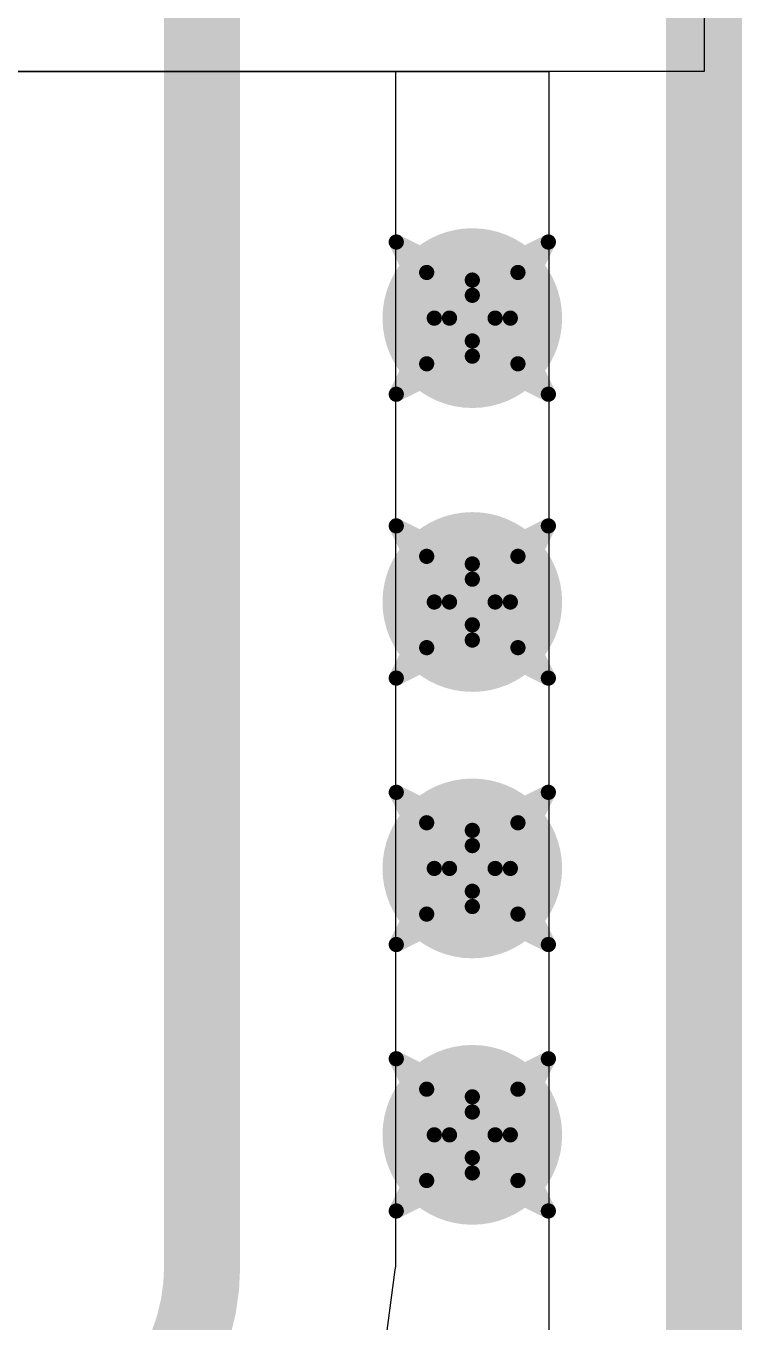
# Model space of a CAD drawing. Header units: inches. Extents: x -2 to 5376, y -4 to 5426.
# Drawn here: x 136.165 to 138.557, y 40.632 to 44.958 of the extents above; entities that cross this region are included whole.
import ezdxf

# ---------------------------------------------------------------- set-up
doc = ezdxf.new("R2010")
doc.units = ezdxf.units.IN
for name, color, linetype in [('Board Outline', 216, 'Continuous'), ('Bottom Layer', 5, 'Continuous'), ('Drill Drawing', 1, 'Continuous'), ('Layer 1', 16, 'Continuous'), ('Layer 2', 76, 'Continuous'), ('Multi-Layer', 9, 'Continuous'), ('Top Layer', 1, 'Continuous'), ('Via Holes', 16, 'Continuous')]:
    doc.layers.add(name, color=color, linetype=linetype)

msp = doc.modelspace()

# ---------------------------------------------------------------- hatches: boundary and pattern name
at = {"layer": 'Bottom Layer'}
h = msp.add_hatch(color=5, dxfattribs=at)
edge = h.paths.add_edge_path()
edge.add_arc((137.656, 43.9826), 0.3, 0, 360)
h = msp.add_hatch(color=5, dxfattribs=at)
edge = h.paths.add_edge_path()
edge.add_arc((137.656, 43.0352), 0.3, 0, 360)
h = msp.add_hatch(color=5, dxfattribs=at)
edge = h.paths.add_edge_path()
edge.add_arc((137.656, 42.146), 0.3, 0, 360)
h = msp.add_hatch(color=5, dxfattribs=at)
edge = h.paths.add_edge_path()
edge.add_arc((137.656, 41.2568), 0.3, 0, 360)
at = {"layer": 'Layer 1'}
h = msp.add_hatch(color=16, dxfattribs=at)
edge = h.paths.add_edge_path()
edge.add_arc((137.656, 43.9826), 0.3, 0, 360)
h = msp.add_hatch(color=16, dxfattribs=at)
edge = h.paths.add_edge_path()
edge.add_arc((137.656, 43.0352), 0.3, 0, 360)
h = msp.add_hatch(color=16, dxfattribs=at)
edge = h.paths.add_edge_path()
edge.add_arc((137.656, 42.146), 0.3, 0, 360)
h = msp.add_hatch(color=16, dxfattribs=at)
edge = h.paths.add_edge_path()
edge.add_arc((137.656, 41.2568), 0.3, 0, 360)
at = {"layer": 'Layer 2'}
h = msp.add_hatch(color=76, dxfattribs=at)
edge = h.paths.add_edge_path()
edge.add_arc((137.656, 43.9826), 0.3, 0, 360)
h = msp.add_hatch(color=76, dxfattribs=at)
edge = h.paths.add_edge_path()
edge.add_arc((137.656, 43.0352), 0.3, 0, 360)
h = msp.add_hatch(color=76, dxfattribs=at)
edge = h.paths.add_edge_path()
edge.add_arc((137.656, 42.146), 0.3, 0, 360)
h = msp.add_hatch(color=76, dxfattribs=at)
edge = h.paths.add_edge_path()
edge.add_arc((137.656, 41.2568), 0.3, 0, 360)
at = {"layer": 'Top Layer'}
h = msp.add_hatch(color=1, dxfattribs=at)
edge = h.paths.add_edge_path()
edge.add_arc((137.656, 43.9826), 0.3, 0, 360)
h = msp.add_hatch(color=1, dxfattribs=at)
edge = h.paths.add_edge_path()
edge.add_arc((137.656, 43.0352), 0.3, 0, 360)
h = msp.add_hatch(color=1, dxfattribs=at)
edge = h.paths.add_edge_path()
edge.add_arc((137.656, 42.146), 0.3, 0, 360)
h = msp.add_hatch(color=1, dxfattribs=at)
edge = h.paths.add_edge_path()
edge.add_arc((137.656, 41.2568), 0.3, 0, 360)
at = {"layer": 'Via Holes'}
h = msp.add_hatch(color=7, dxfattribs=at)
edge = h.paths.add_edge_path()
edge.add_arc((137.656, 43.9826), 0.15, 0, 360)
h = msp.add_hatch(color=7, dxfattribs=at)
edge = h.paths.add_edge_path()
edge.add_arc((137.656, 43.0352), 0.15, 0, 360)
h = msp.add_hatch(color=7, dxfattribs=at)
edge = h.paths.add_edge_path()
edge.add_arc((137.656, 42.146), 0.15, 0, 360)
h = msp.add_hatch(color=7, dxfattribs=at)
edge = h.paths.add_edge_path()
edge.add_arc((137.656, 41.2568), 0.15, 0, 360)

# ---------------------------------------------------------------- linework, layer by layer
at = {"layer": 'Board Outline'}
msp.add_lwpolyline([(138.43, -0.4428, 0.254, 0.254, 0), (138.43, 93.4612, 0.254, 0.254, 0)], format="xyseb", dxfattribs=at)
at = {"layer": 'Bottom Layer'}
for p, q in [((131.93, 44.8056), (137.9121, 44.8056)), ((137.9121, 44.8056), (137.9121, 13.1313))]:
    msp.add_line(p, q, dxfattribs=at)
at = {"layer": 'Drill Drawing'}
for points in [[(137.402, 44.2366, 0.0508, 0.0508, 0), (137.656, 44.1096, 0.0508, 0.0508, 0)], [(137.402, 44.2366, 0.0508, 0.0508, 0), (137.529, 43.9826, 0.0508, 0.0508, 0)], [(137.656, 44.1096, 0.0508, 0.0508, 0), (137.91, 44.2366, 0.0508, 0.0508, 0)], [(137.783, 43.9826, 0.0508, 0.0508, 0), (137.91, 44.2366, 0.0508, 0.0508, 0)], [(137.5036, 44.135, 0.0508, 0.0508, 0), (137.656, 44.0588, 0.0508, 0.0508, 0)], [(137.5036, 44.135, 0.0508, 0.0508, 0), (137.5798, 43.9826, 0.0508, 0.0508, 0)], [(137.656, 44.0588, 0.0508, 0.0508, 0), (137.8084, 44.135, 0.0508, 0.0508, 0)], [(137.7322, 43.9826, 0.0508, 0.0508, 0), (137.8084, 44.135, 0.0508, 0.0508, 0)], [(137.402, 43.7286, 0.0508, 0.0508, 0), (137.529, 43.9826, 0.0508, 0.0508, 0)], [(137.5036, 43.8302, 0.0508, 0.0508, 0), (137.5798, 43.9826, 0.0508, 0.0508, 0)], [(137.7322, 43.9826, 0.0508, 0.0508, 0), (137.8084, 43.8302, 0.0508, 0.0508, 0)], [(137.783, 43.9826, 0.0508, 0.0508, 0), (137.91, 43.7286, 0.0508, 0.0508, 0)], [(137.5036, 43.8302, 0.0508, 0.0508, 0), (137.656, 43.9064, 0.0508, 0.0508, 0)], [(137.656, 43.9064, 0.0508, 0.0508, 0), (137.8084, 43.8302, 0.0508, 0.0508, 0)], [(137.402, 43.7286, 0.0508, 0.0508, 0), (137.656, 43.8556, 0.0508, 0.0508, 0)], [(137.656, 43.8556, 0.0508, 0.0508, 0), (137.91, 43.7286, 0.0508, 0.0508, 0)], [(137.402, 43.2892, 0.0508, 0.0508, 0), (137.656, 43.1622, 0.0508, 0.0508, 0)], [(137.402, 43.2892, 0.0508, 0.0508, 0), (137.529, 43.0352, 0.0508, 0.0508, 0)], [(137.656, 43.1622, 0.0508, 0.0508, 0), (137.91, 43.2892, 0.0508, 0.0508, 0)], [(137.783, 43.0352, 0.0508, 0.0508, 0), (137.91, 43.2892, 0.0508, 0.0508, 0)], [(137.5036, 43.1876, 0.0508, 0.0508, 0), (137.656, 43.1114, 0.0508, 0.0508, 0)], [(137.5036, 43.1876, 0.0508, 0.0508, 0), (137.5798, 43.0352, 0.0508, 0.0508, 0)], [(137.656, 43.1114, 0.0508, 0.0508, 0), (137.8084, 43.1876, 0.0508, 0.0508, 0)], [(137.7322, 43.0352, 0.0508, 0.0508, 0), (137.8084, 43.1876, 0.0508, 0.0508, 0)], [(137.402, 42.7812, 0.0508, 0.0508, 0), (137.529, 43.0352, 0.0508, 0.0508, 0)], [(137.5036, 42.8828, 0.0508, 0.0508, 0), (137.5798, 43.0352, 0.0508, 0.0508, 0)], [(137.7322, 43.0352, 0.0508, 0.0508, 0), (137.8084, 42.8828, 0.0508, 0.0508, 0)], [(137.783, 43.0352, 0.0508, 0.0508, 0), (137.91, 42.7812, 0.0508, 0.0508, 0)], [(137.5036, 42.8828, 0.0508, 0.0508, 0), (137.656, 42.959, 0.0508, 0.0508, 0)], [(137.656, 42.959, 0.0508, 0.0508, 0), (137.8084, 42.8828, 0.0508, 0.0508, 0)], [(137.402, 42.7812, 0.0508, 0.0508, 0), (137.656, 42.9082, 0.0508, 0.0508, 0)], [(137.656, 42.9082, 0.0508, 0.0508, 0), (137.91, 42.7812, 0.0508, 0.0508, 0)], [(137.402, 42.4, 0.0508, 0.0508, 0), (137.656, 42.273, 0.0508, 0.0508, 0)], [(137.402, 42.4, 0.0508, 0.0508, 0), (137.529, 42.146, 0.0508, 0.0508, 0)], [(137.656, 42.273, 0.0508, 0.0508, 0), (137.91, 42.4, 0.0508, 0.0508, 0)], [(137.783, 42.146, 0.0508, 0.0508, 0), (137.91, 42.4, 0.0508, 0.0508, 0)], [(137.5036, 42.2984, 0.0508, 0.0508, 0), (137.656, 42.2222, 0.0508, 0.0508, 0)], [(137.5036, 42.2984, 0.0508, 0.0508, 0), (137.5798, 42.146, 0.0508, 0.0508, 0)], [(137.656, 42.2222, 0.0508, 0.0508, 0), (137.8084, 42.2984, 0.0508, 0.0508, 0)], [(137.7322, 42.146, 0.0508, 0.0508, 0), (137.8084, 42.2984, 0.0508, 0.0508, 0)], [(137.402, 41.892, 0.0508, 0.0508, 0), (137.529, 42.146, 0.0508, 0.0508, 0)], [(137.5036, 41.9936, 0.0508, 0.0508, 0), (137.5798, 42.146, 0.0508, 0.0508, 0)], [(137.7322, 42.146, 0.0508, 0.0508, 0), (137.8084, 41.9936, 0.0508, 0.0508, 0)], [(137.783, 42.146, 0.0508, 0.0508, 0), (137.91, 41.892, 0.0508, 0.0508, 0)], [(137.5036, 41.9936, 0.0508, 0.0508, 0), (137.656, 42.0698, 0.0508, 0.0508, 0)], [(137.656, 42.0698, 0.0508, 0.0508, 0), (137.8084, 41.9936, 0.0508, 0.0508, 0)], [(137.402, 41.892, 0.0508, 0.0508, 0), (137.656, 42.019, 0.0508, 0.0508, 0)], [(137.656, 42.019, 0.0508, 0.0508, 0), (137.91, 41.892, 0.0508, 0.0508, 0)], [(137.402, 41.5108, 0.0508, 0.0508, 0), (137.656, 41.3838, 0.0508, 0.0508, 0)], [(137.402, 41.5108, 0.0508, 0.0508, 0), (137.529, 41.2568, 0.0508, 0.0508, 0)], [(137.656, 41.3838, 0.0508, 0.0508, 0), (137.91, 41.5108, 0.0508, 0.0508, 0)], [(137.783, 41.2568, 0.0508, 0.0508, 0), (137.91, 41.5108, 0.0508, 0.0508, 0)], [(137.5036, 41.4092, 0.0508, 0.0508, 0), (137.656, 41.333, 0.0508, 0.0508, 0)], [(137.5036, 41.4092, 0.0508, 0.0508, 0), (137.5798, 41.2568, 0.0508, 0.0508, 0)], [(137.656, 41.333, 0.0508, 0.0508, 0), (137.8084, 41.4092, 0.0508, 0.0508, 0)], [(137.7322, 41.2568, 0.0508, 0.0508, 0), (137.8084, 41.4092, 0.0508, 0.0508, 0)], [(137.402, 41.0028, 0.0508, 0.0508, 0), (137.529, 41.2568, 0.0508, 0.0508, 0)], [(137.5036, 41.1044, 0.0508, 0.0508, 0), (137.5798, 41.2568, 0.0508, 0.0508, 0)], [(137.7322, 41.2568, 0.0508, 0.0508, 0), (137.8084, 41.1044, 0.0508, 0.0508, 0)], [(137.783, 41.2568, 0.0508, 0.0508, 0), (137.91, 41.0028, 0.0508, 0.0508, 0)], [(137.5036, 41.1044, 0.0508, 0.0508, 0), (137.656, 41.1806, 0.0508, 0.0508, 0)], [(137.656, 41.1806, 0.0508, 0.0508, 0), (137.8084, 41.1044, 0.0508, 0.0508, 0)], [(137.402, 41.0028, 0.0508, 0.0508, 0), (137.656, 41.1298, 0.0508, 0.0508, 0)], [(137.656, 41.1298, 0.0508, 0.0508, 0), (137.91, 41.0028, 0.0508, 0.0508, 0)]]:
    msp.add_lwpolyline(points, format="xyseb", dxfattribs=at)
for points in [[(137.3893, 44.2366, 0.0254, 0.0254, 1), (137.4147, 44.2366, 0.0254, 0.0254, 1)], [(137.3893, 44.2366, 0.0254, 0.0254, 1), (137.4147, 44.2366, 0.0254, 0.0254, 1)], [(137.8973, 44.2366, 0.0254, 0.0254, 1), (137.9227, 44.2366, 0.0254, 0.0254, 1)], [(137.8973, 44.2366, 0.0254, 0.0254, 1), (137.9227, 44.2366, 0.0254, 0.0254, 1)], [(137.4909, 44.135, 0.0254, 0.0254, 1), (137.5163, 44.135, 0.0254, 0.0254, 1)], [(137.4909, 44.135, 0.0254, 0.0254, 1), (137.5163, 44.135, 0.0254, 0.0254, 1)], [(137.6433, 44.1096, 0.0254, 0.0254, 1), (137.6687, 44.1096, 0.0254, 0.0254, 1)], [(137.6433, 44.1096, 0.0254, 0.0254, 1), (137.6687, 44.1096, 0.0254, 0.0254, 1)], [(137.7957, 44.135, 0.0254, 0.0254, 1), (137.8211, 44.135, 0.0254, 0.0254, 1)], [(137.7957, 44.135, 0.0254, 0.0254, 1), (137.8211, 44.135, 0.0254, 0.0254, 1)], [(137.6433, 44.0588, 0.0254, 0.0254, 1), (137.6687, 44.0588, 0.0254, 0.0254, 1)], [(137.6433, 44.0588, 0.0254, 0.0254, 1), (137.6687, 44.0588, 0.0254, 0.0254, 1)], [(137.5163, 43.9826, 0.0254, 0.0254, 1), (137.5417, 43.9826, 0.0254, 0.0254, 1)], [(137.5163, 43.9826, 0.0254, 0.0254, 1), (137.5417, 43.9826, 0.0254, 0.0254, 1)], [(137.5671, 43.9826, 0.0254, 0.0254, 1), (137.5925, 43.9826, 0.0254, 0.0254, 1)], [(137.5671, 43.9826, 0.0254, 0.0254, 1), (137.5925, 43.9826, 0.0254, 0.0254, 1)], [(137.7195, 43.9826, 0.0254, 0.0254, 1), (137.7449, 43.9826, 0.0254, 0.0254, 1)], [(137.7195, 43.9826, 0.0254, 0.0254, 1), (137.7449, 43.9826, 0.0254, 0.0254, 1)], [(137.7703, 43.9826, 0.0254, 0.0254, 1), (137.7957, 43.9826, 0.0254, 0.0254, 1)], [(137.7703, 43.9826, 0.0254, 0.0254, 1), (137.7957, 43.9826, 0.0254, 0.0254, 1)], [(137.6433, 43.9064, 0.0254, 0.0254, 1), (137.6687, 43.9064, 0.0254, 0.0254, 1)], [(137.6433, 43.9064, 0.0254, 0.0254, 1), (137.6687, 43.9064, 0.0254, 0.0254, 1)], [(137.6433, 43.8556, 0.0254, 0.0254, 1), (137.6687, 43.8556, 0.0254, 0.0254, 1)], [(137.6433, 43.8556, 0.0254, 0.0254, 1), (137.6687, 43.8556, 0.0254, 0.0254, 1)], [(137.4909, 43.8302, 0.0254, 0.0254, 1), (137.5163, 43.8302, 0.0254, 0.0254, 1)], [(137.4909, 43.8302, 0.0254, 0.0254, 1), (137.5163, 43.8302, 0.0254, 0.0254, 1)], [(137.7957, 43.8302, 0.0254, 0.0254, 1), (137.8211, 43.8302, 0.0254, 0.0254, 1)], [(137.7957, 43.8302, 0.0254, 0.0254, 1), (137.8211, 43.8302, 0.0254, 0.0254, 1)], [(137.3893, 43.7286, 0.0254, 0.0254, 1), (137.4147, 43.7286, 0.0254, 0.0254, 1)], [(137.3893, 43.7286, 0.0254, 0.0254, 1), (137.4147, 43.7286, 0.0254, 0.0254, 1)], [(137.8973, 43.7286, 0.0254, 0.0254, 1), (137.9227, 43.7286, 0.0254, 0.0254, 1)], [(137.8973, 43.7286, 0.0254, 0.0254, 1), (137.9227, 43.7286, 0.0254, 0.0254, 1)], [(137.3893, 43.2892, 0.0254, 0.0254, 1), (137.4147, 43.2892, 0.0254, 0.0254, 1)], [(137.3893, 43.2892, 0.0254, 0.0254, 1), (137.4147, 43.2892, 0.0254, 0.0254, 1)], [(137.8973, 43.2892, 0.0254, 0.0254, 1), (137.9227, 43.2892, 0.0254, 0.0254, 1)], [(137.8973, 43.2892, 0.0254, 0.0254, 1), (137.9227, 43.2892, 0.0254, 0.0254, 1)], [(137.4909, 43.1876, 0.0254, 0.0254, 1), (137.5163, 43.1876, 0.0254, 0.0254, 1)], [(137.4909, 43.1876, 0.0254, 0.0254, 1), (137.5163, 43.1876, 0.0254, 0.0254, 1)], [(137.6433, 43.1622, 0.0254, 0.0254, 1), (137.6687, 43.1622, 0.0254, 0.0254, 1)], [(137.6433, 43.1622, 0.0254, 0.0254, 1), (137.6687, 43.1622, 0.0254, 0.0254, 1)], [(137.7957, 43.1876, 0.0254, 0.0254, 1), (137.8211, 43.1876, 0.0254, 0.0254, 1)], [(137.7957, 43.1876, 0.0254, 0.0254, 1), (137.8211, 43.1876, 0.0254, 0.0254, 1)], [(137.6433, 43.1114, 0.0254, 0.0254, 1), (137.6687, 43.1114, 0.0254, 0.0254, 1)], [(137.6433, 43.1114, 0.0254, 0.0254, 1), (137.6687, 43.1114, 0.0254, 0.0254, 1)], [(137.5163, 43.0352, 0.0254, 0.0254, 1), (137.5417, 43.0352, 0.0254, 0.0254, 1)], [(137.5163, 43.0352, 0.0254, 0.0254, 1), (137.5417, 43.0352, 0.0254, 0.0254, 1)], [(137.5671, 43.0352, 0.0254, 0.0254, 1), (137.5925, 43.0352, 0.0254, 0.0254, 1)], [(137.5671, 43.0352, 0.0254, 0.0254, 1), (137.5925, 43.0352, 0.0254, 0.0254, 1)], [(137.7195, 43.0352, 0.0254, 0.0254, 1), (137.7449, 43.0352, 0.0254, 0.0254, 1)], [(137.7195, 43.0352, 0.0254, 0.0254, 1), (137.7449, 43.0352, 0.0254, 0.0254, 1)], [(137.7703, 43.0352, 0.0254, 0.0254, 1), (137.7957, 43.0352, 0.0254, 0.0254, 1)], [(137.7703, 43.0352, 0.0254, 0.0254, 1), (137.7957, 43.0352, 0.0254, 0.0254, 1)], [(137.6433, 42.959, 0.0254, 0.0254, 1), (137.6687, 42.959, 0.0254, 0.0254, 1)], [(137.6433, 42.959, 0.0254, 0.0254, 1), (137.6687, 42.959, 0.0254, 0.0254, 1)], [(137.6433, 42.9082, 0.0254, 0.0254, 1), (137.6687, 42.9082, 0.0254, 0.0254, 1)], [(137.6433, 42.9082, 0.0254, 0.0254, 1), (137.6687, 42.9082, 0.0254, 0.0254, 1)], [(137.4909, 42.8828, 0.0254, 0.0254, 1), (137.5163, 42.8828, 0.0254, 0.0254, 1)], [(137.4909, 42.8828, 0.0254, 0.0254, 1), (137.5163, 42.8828, 0.0254, 0.0254, 1)], [(137.7957, 42.8828, 0.0254, 0.0254, 1), (137.8211, 42.8828, 0.0254, 0.0254, 1)], [(137.7957, 42.8828, 0.0254, 0.0254, 1), (137.8211, 42.8828, 0.0254, 0.0254, 1)], [(137.3893, 42.7812, 0.0254, 0.0254, 1), (137.4147, 42.7812, 0.0254, 0.0254, 1)], [(137.3893, 42.7812, 0.0254, 0.0254, 1), (137.4147, 42.7812, 0.0254, 0.0254, 1)], [(137.8973, 42.7812, 0.0254, 0.0254, 1), (137.9227, 42.7812, 0.0254, 0.0254, 1)], [(137.8973, 42.7812, 0.0254, 0.0254, 1), (137.9227, 42.7812, 0.0254, 0.0254, 1)], [(137.3893, 42.4, 0.0254, 0.0254, 1), (137.4147, 42.4, 0.0254, 0.0254, 1)], [(137.3893, 42.4, 0.0254, 0.0254, 1), (137.4147, 42.4, 0.0254, 0.0254, 1)], [(137.8973, 42.4, 0.0254, 0.0254, 1), (137.9227, 42.4, 0.0254, 0.0254, 1)], [(137.8973, 42.4, 0.0254, 0.0254, 1), (137.9227, 42.4, 0.0254, 0.0254, 1)], [(137.4909, 42.2984, 0.0254, 0.0254, 1), (137.5163, 42.2984, 0.0254, 0.0254, 1)], [(137.4909, 42.2984, 0.0254, 0.0254, 1), (137.5163, 42.2984, 0.0254, 0.0254, 1)], [(137.7957, 42.2984, 0.0254, 0.0254, 1), (137.8211, 42.2984, 0.0254, 0.0254, 1)], [(137.7957, 42.2984, 0.0254, 0.0254, 1), (137.8211, 42.2984, 0.0254, 0.0254, 1)], [(137.6433, 42.273, 0.0254, 0.0254, 1), (137.6687, 42.273, 0.0254, 0.0254, 1)], [(137.6433, 42.273, 0.0254, 0.0254, 1), (137.6687, 42.273, 0.0254, 0.0254, 1)], [(137.6433, 42.2222, 0.0254, 0.0254, 1), (137.6687, 42.2222, 0.0254, 0.0254, 1)], [(137.6433, 42.2222, 0.0254, 0.0254, 1), (137.6687, 42.2222, 0.0254, 0.0254, 1)], [(137.5163, 42.146, 0.0254, 0.0254, 1), (137.5417, 42.146, 0.0254, 0.0254, 1)], [(137.5163, 42.146, 0.0254, 0.0254, 1), (137.5417, 42.146, 0.0254, 0.0254, 1)], [(137.5671, 42.146, 0.0254, 0.0254, 1), (137.5925, 42.146, 0.0254, 0.0254, 1)], [(137.5671, 42.146, 0.0254, 0.0254, 1), (137.5925, 42.146, 0.0254, 0.0254, 1)], [(137.7195, 42.146, 0.0254, 0.0254, 1), (137.7449, 42.146, 0.0254, 0.0254, 1)], [(137.7195, 42.146, 0.0254, 0.0254, 1), (137.7449, 42.146, 0.0254, 0.0254, 1)], [(137.7703, 42.146, 0.0254, 0.0254, 1), (137.7957, 42.146, 0.0254, 0.0254, 1)], [(137.7703, 42.146, 0.0254, 0.0254, 1), (137.7957, 42.146, 0.0254, 0.0254, 1)], [(137.6433, 42.0698, 0.0254, 0.0254, 1), (137.6687, 42.0698, 0.0254, 0.0254, 1)], [(137.6433, 42.0698, 0.0254, 0.0254, 1), (137.6687, 42.0698, 0.0254, 0.0254, 1)], [(137.4909, 41.9936, 0.0254, 0.0254, 1), (137.5163, 41.9936, 0.0254, 0.0254, 1)], [(137.4909, 41.9936, 0.0254, 0.0254, 1), (137.5163, 41.9936, 0.0254, 0.0254, 1)], [(137.6433, 42.019, 0.0254, 0.0254, 1), (137.6687, 42.019, 0.0254, 0.0254, 1)], [(137.6433, 42.019, 0.0254, 0.0254, 1), (137.6687, 42.019, 0.0254, 0.0254, 1)], [(137.7957, 41.9936, 0.0254, 0.0254, 1), (137.8211, 41.9936, 0.0254, 0.0254, 1)], [(137.7957, 41.9936, 0.0254, 0.0254, 1), (137.8211, 41.9936, 0.0254, 0.0254, 1)], [(137.3893, 41.892, 0.0254, 0.0254, 1), (137.4147, 41.892, 0.0254, 0.0254, 1)], [(137.3893, 41.892, 0.0254, 0.0254, 1), (137.4147, 41.892, 0.0254, 0.0254, 1)], [(137.8973, 41.892, 0.0254, 0.0254, 1), (137.9227, 41.892, 0.0254, 0.0254, 1)], [(137.8973, 41.892, 0.0254, 0.0254, 1), (137.9227, 41.892, 0.0254, 0.0254, 1)], [(137.3893, 41.5108, 0.0254, 0.0254, 1), (137.4147, 41.5108, 0.0254, 0.0254, 1)], [(137.3893, 41.5108, 0.0254, 0.0254, 1), (137.4147, 41.5108, 0.0254, 0.0254, 1)], [(137.8973, 41.5108, 0.0254, 0.0254, 1), (137.9227, 41.5108, 0.0254, 0.0254, 1)], [(137.8973, 41.5108, 0.0254, 0.0254, 1), (137.9227, 41.5108, 0.0254, 0.0254, 1)], [(137.4909, 41.4092, 0.0254, 0.0254, 1), (137.5163, 41.4092, 0.0254, 0.0254, 1)], [(137.4909, 41.4092, 0.0254, 0.0254, 1), (137.5163, 41.4092, 0.0254, 0.0254, 1)], [(137.6433, 41.3838, 0.0254, 0.0254, 1), (137.6687, 41.3838, 0.0254, 0.0254, 1)], [(137.6433, 41.3838, 0.0254, 0.0254, 1), (137.6687, 41.3838, 0.0254, 0.0254, 1)], [(137.7957, 41.4092, 0.0254, 0.0254, 1), (137.8211, 41.4092, 0.0254, 0.0254, 1)], [(137.7957, 41.4092, 0.0254, 0.0254, 1), (137.8211, 41.4092, 0.0254, 0.0254, 1)], [(137.6433, 41.333, 0.0254, 0.0254, 1), (137.6687, 41.333, 0.0254, 0.0254, 1)], [(137.6433, 41.333, 0.0254, 0.0254, 1), (137.6687, 41.333, 0.0254, 0.0254, 1)], [(137.5163, 41.2568, 0.0254, 0.0254, 1), (137.5417, 41.2568, 0.0254, 0.0254, 1)], [(137.5163, 41.2568, 0.0254, 0.0254, 1), (137.5417, 41.2568, 0.0254, 0.0254, 1)], [(137.5671, 41.2568, 0.0254, 0.0254, 1), (137.5925, 41.2568, 0.0254, 0.0254, 1)], [(137.5671, 41.2568, 0.0254, 0.0254, 1), (137.5925, 41.2568, 0.0254, 0.0254, 1)], [(137.7195, 41.2568, 0.0254, 0.0254, 1), (137.7449, 41.2568, 0.0254, 0.0254, 1)], [(137.7195, 41.2568, 0.0254, 0.0254, 1), (137.7449, 41.2568, 0.0254, 0.0254, 1)], [(137.7703, 41.2568, 0.0254, 0.0254, 1), (137.7957, 41.2568, 0.0254, 0.0254, 1)], [(137.7703, 41.2568, 0.0254, 0.0254, 1), (137.7957, 41.2568, 0.0254, 0.0254, 1)], [(137.6433, 41.1806, 0.0254, 0.0254, 1), (137.6687, 41.1806, 0.0254, 0.0254, 1)], [(137.6433, 41.1806, 0.0254, 0.0254, 1), (137.6687, 41.1806, 0.0254, 0.0254, 1)], [(137.6433, 41.1298, 0.0254, 0.0254, 1), (137.6687, 41.1298, 0.0254, 0.0254, 1)], [(137.6433, 41.1298, 0.0254, 0.0254, 1), (137.6687, 41.1298, 0.0254, 0.0254, 1)], [(137.4909, 41.1044, 0.0254, 0.0254, 1), (137.5163, 41.1044, 0.0254, 0.0254, 1)], [(137.4909, 41.1044, 0.0254, 0.0254, 1), (137.5163, 41.1044, 0.0254, 0.0254, 1)], [(137.7957, 41.1044, 0.0254, 0.0254, 1), (137.8211, 41.1044, 0.0254, 0.0254, 1)], [(137.7957, 41.1044, 0.0254, 0.0254, 1), (137.8211, 41.1044, 0.0254, 0.0254, 1)], [(137.3893, 41.0028, 0.0254, 0.0254, 1), (137.4147, 41.0028, 0.0254, 0.0254, 1)], [(137.3893, 41.0028, 0.0254, 0.0254, 1), (137.4147, 41.0028, 0.0254, 0.0254, 1)], [(137.8973, 41.0028, 0.0254, 0.0254, 1), (137.9227, 41.0028, 0.0254, 0.0254, 1)], [(137.8973, 41.0028, 0.0254, 0.0254, 1), (137.9227, 41.0028, 0.0254, 0.0254, 1)]]:
    msp.add_lwpolyline(points, format="xyseb", close=True, dxfattribs=at)
at = {"layer": 'Layer 1'}
for p, q in [((131.93, 44.8056), (137.9121, 44.8056)), ((137.9121, 44.8056), (137.9121, 9.8234))]:
    msp.add_line(p, q, dxfattribs=at)
at = {"layer": 'Layer 2'}
for p, q in [((134.4393, 44.8056), (137.9121, 44.8056)), ((137.9121, 44.8056), (137.9121, 9.8234))]:
    msp.add_line(p, q, dxfattribs=at)
at = {"layer": 'Multi-Layer'}
for p, q in [((138.43, 52.4764), (138.43, 44.8056)), ((138.43, 44.8056), (131.93, 44.8056))]:
    msp.add_line(p, q, dxfattribs=at)
at = {"layer": 'Top Layer'}
for p, q in [((137.401, 40.8178), (137.401, 44.8056)), ((137.401, 44.8056), (137.9121, 44.8056)), ((137.9121, 44.8056), (137.9121, 12.3253)), ((137.3539, 40.4655), (137.3987, 40.8059)), ((137.3987, 40.8059), (137.401, 40.8178))]:
    msp.add_line(p, q, dxfattribs=at)
for points in [[(136.7536, 40.8178, 0.254, 0.254, 0), (136.7536, 46.8127, 0.254, 0.254, 0)], [(136.7536, 40.8178, 0.254, 0.254, -0.414214), (136.0392, 40.1034, 0.254, 0.254, 0)]]:
    msp.add_lwpolyline(points, format="xyseb", dxfattribs=at)
msp.add_lwpolyline([(136.6901, 40.8178, 0.127, 0.127, 1), (136.8171, 40.8178, 0.127, 0.127, 1)], format="xyseb", close=True, dxfattribs=at)
msp.add_lwpolyline([(136.6901, 40.8178, 0.127, 0.127, 1), (136.8171, 40.8178, 0.127, 0.127, 1)], format="xyseb", close=True, dxfattribs=at)

doc.saveas('drawing.dxf')
